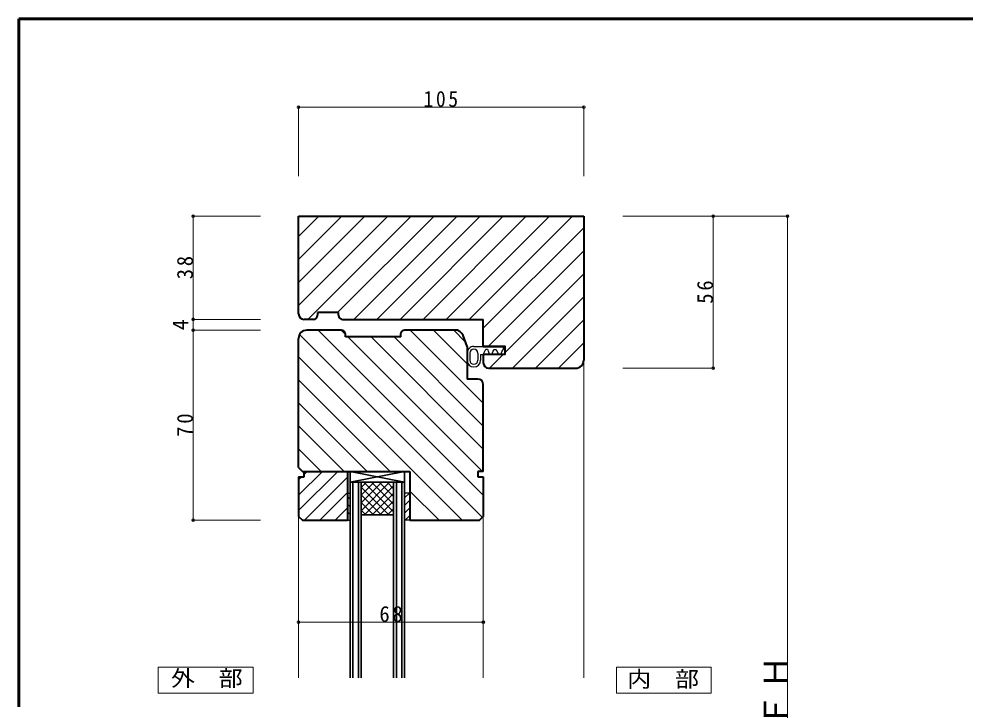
# Model space of a CAD drawing. Units: millimetres, scale not verified. Extents: x -400 to 399, y -280 to 280.
# Drawn here: x -400 to -51.7, y 29.9 to 280.4 of the extents above; entities that cross this region are included whole.
import ezdxf
from ezdxf.enums import TextEntityAlignment as Align

# ---------------------------------------------------------------- set-up
doc = ezdxf.new("R2010")
doc.units = ezdxf.units.MM
doc.header["$LTSCALE"] = 2
doc.header["$PDMODE"] = 32
doc.header["$PDSIZE"] = 1
for name, color, linetype, lineweight in [('0-0_0', 2, 'Continuous', 40), ('0-1_外枠', 5, 'Continuous', 60), ('1-1_木', 2, 'Continuous', 40), ('1-2_ガラス', 4, 'Continuous', 18), ('1-3_金具', 7, 'Continuous', 25), ('1-4_寸法', 4, 'Continuous', 18)]:
    doc.layers.add(name, color=color, linetype=linetype, lineweight=lineweight)
doc.styles.add('ＭＳ ゴシック', font='')
doc.styles.get('ＭＳ ゴシック').set_extended_font_data('MS Gothic')

msp = doc.modelspace()

# ---------------------------------------------------------------- linework, layer by layer
at = {"layer": '0-0_0', "color": 4, "lineweight": 18}
for p, q in [((-313.818, 41.669), (-348.785, 41.669)), ((-313.818, 32.016), (-313.818, 41.669)), ((-145.128, 41.669), (-180.095, 41.669)), ((-180.095, 41.669), (-180.095, 32.016))]:
    msp.add_line(p, q, dxfattribs=at)
for points in [[(-348.785, 41.669), (-348.785, 32.016), (-313.818, 32.016)], [(-180.095, 32.016), (-145.128, 32.016), (-145.128, 41.669)]]:
    msp.add_lwpolyline(points, dxfattribs=at)
at = {"layer": '0-1_外枠'}
msp.add_line((-400, 280.4), (399.46, 280.4), dxfattribs=at)
msp.add_lwpolyline([(-400, 280.4), (-400, -280.5), (399.46, -280.5)], dxfattribs=at)
at = {"layer": '1-1_木', "color": 4, "lineweight": 18}
for p, q in [((-297.06, 191.809), (-281.118, 207.751)), ((-297.06, 174.838), (-264.147, 207.751)), ((-297.06, 183.323), (-272.633, 207.751)), ((-297.06, 200.294), (-289.603, 207.751)), ((-293.662, 169.751), (-255.662, 207.751)), ((-282.677, 172.251), (-247.177, 207.751)), ((-276.691, 169.751), (-238.691, 207.751)), ((-268.206, 169.751), (-230.206, 207.751)), ((-259.721, 169.751), (-221.721, 207.751)), ((-251.235, 169.751), (-213.236, 207.751)), ((-242.75, 169.751), (-204.75, 207.751)), ((-234.265, 169.751), (-196.265, 207.751)), ((-229.06, 166.47), (-192.06, 203.47)), ((-227.294, 159.751), (-192.06, 194.985)), ((-221.06, 157.499), (-192.06, 186.499)), ((-218.323, 151.751), (-192.06, 178.014)), ((-209.838, 151.751), (-192.06, 169.529)), ((-296.727, 164.124), (-229.414, 96.811)), ((-289.868, 165.751), (-229.06, 104.942)), ((-281.383, 165.751), (-279.76, 164.128)), ((-255.927, 165.751), (-229.06, 138.884)), ((-247.442, 165.751), (-235.06, 153.369)), ((-239.957, 165.751), (-235.692, 161.486)), ((-278.883, 163.251), (-229.383, 113.751)), ((-270.398, 163.251), (-229.06, 121.913)), ((-261.913, 163.251), (-229.06, 130.398)), ((-201.353, 151.751), (-192.06, 161.043)), ((-226.809, 151.751), (-221.809, 156.751)), ((-297.06, 155.972), (-236.839, 95.751)), ((-192.06, 154.751), (-192.06, 37.751)), ((-297.06, 147.486), (-263.324, 113.751)), ((-297.06, 139.001), (-271.81, 113.751)), ((-297.06, 130.516), (-280.295, 113.751)), ((-297.06, 122.031), (-288.78, 113.751)), ((-297.06, 104.94), (-288.249, 113.751)), ((-297.06, 99.283), (-282.592, 113.751)), ((-297.06, 110.597), (-295.906, 111.751)), ((-295.06, 112.597), (-293.906, 113.751)), ((-294.936, 95.751), (-279.06, 111.626)), ((-289.279, 95.751), (-279.06, 105.969)), ((-256.06, 106.486), (-245.324, 95.751)), ((-283.622, 95.751), (-279.06, 100.312)), ((-297.06, 97.165), (-297.06, 37.751)), ((-229.06, 97.165), (-229.06, 37.751))]:
    msp.add_line(p, q, dxfattribs=at)
at = {"layer": '1-1_木'}
for p, q in [((-297.06, 207.751), (-192.06, 207.751)), ((-297.06, 171.751), (-297.06, 207.751)), ((-192.06, 207.751), (-192.06, 154.751)), ((-282.36, 172.251), (-290.06, 172.251)), ((-290.06, 172.251), (-290.06, 171.251)), ((-282.36, 171.251), (-282.36, 172.251)), ((-291.56, 169.751), (-295.06, 169.751)), ((-280.86, 169.751), (-229.06, 169.751)), ((-229.06, 159.751), (-229.06, 169.751)), ((-281.26, 165.751), (-294.06, 165.751)), ((-279.76, 163.251), (-279.76, 164.251)), ((-238.345, 165.751), (-258.06, 165.751)), ((-235.06, 159.751), (-236.525, 163.777)), ((-297.06, 115.165), (-297.06, 162.751)), ((-235.06, 159.751), (-235.06, 147.751)), ((-229.06, 156.751), (-229.06, 153.751)), ((-221.06, 156.751), (-229.06, 156.751)), ((-227.06, 151.751), (-195.06, 151.751)), ((-231.06, 147.751), (-235.06, 147.751)), ((-229.06, 113.751), (-229.06, 145.751)), ((-297.06, 115.165), (-295.646, 113.751)), ((-297.06, 111.751), (-297.06, 97.165)), ((-297.06, 111.751), (-295.06, 111.751)), ((-295.646, 113.751), (-256.06, 113.751)), ((-295.06, 111.751), (-295.06, 113.751)), ((-279.06, 113.751), (-279.06, 95.751)), ((-256.06, 113.751), (-256.06, 95.751)), ((-231.06, 113.751), (-231.06, 111.751)), ((-229.06, 113.751), (-231.06, 113.751)), ((-231.06, 111.751), (-229.06, 111.751)), ((-229.06, 111.751), (-229.06, 97.165)), ((-297.06, 97.165), (-295.646, 95.751)), ((-295.646, 95.751), (-279.06, 95.751)), ((-256.06, 95.751), (-230.474, 95.751)), ((-230.474, 95.751), (-229.06, 97.165))]:
    msp.add_line(p, q, dxfattribs=at)
for points in [[(-259.56, 164.251), (-259.56, 163.251), (-279.76, 163.251)], [(-221.06, 156.751), (-221.06, 159.751), (-229.06, 159.751)]]:
    msp.add_lwpolyline(points, dxfattribs=at)
for centre, radius, start, end in [((-295.06, 171.751), 2, 180, 270), ((-291.56, 171.251), 1.5, 270, 0), ((-280.86, 171.251), 1.5, 180, 270), ((-294.06, 162.751), 3, 90.00002, 180), ((-281.26, 164.251), 1.5, 0.00002, 89.99998), ((-258.06, 164.251), 1.5, 90.00002, 180), ((-239.345, 162.751), 3, 20.00006, 90.00002), ((-227.06, 153.751), 2, 180, 270), ((-195.06, 154.751), 3, 270, 0), ((-231.06, 145.751), 2, 0.00002, 89.99998)]:
    msp.add_arc(centre, radius, start, end, dxfattribs=at)
at = {"layer": '1-2_ガラス', "color": 3, "lineweight": 35}
for p, q in [((-278.06, 113.751), (-278.06, 37.751)), ((-258.06, 113.751), (-278.06, 109.751)), ((-278.06, 113.751), (-258.06, 109.751)), ((-258.06, 113.751), (-258.06, 37.751)), ((-278.06, 109.751), (-258.06, 109.751)), ((-277.06, 109.751), (-277.06, 37.751)), ((-275.06, 109.751), (-275.06, 37.751)), ((-274.06, 109.751), (-274.06, 37.751)), ((-262.06, 109.751), (-262.06, 37.751)), ((-261.06, 109.751), (-261.06, 37.751)), ((-259.06, 109.751), (-259.06, 37.751)), ((-274.06, 97.751), (-262.06, 97.751))]:
    msp.add_line(p, q, dxfattribs=at)
at = {"layer": '1-2_ガラス'}
for p, q in [((-274.06, 104.933), (-269.242, 109.751)), ((-274.06, 99.276), (-263.585, 109.751)), ((-274.06, 102.105), (-266.414, 109.751)), ((-274.06, 107.761), (-272.071, 109.751)), ((-274.06, 107.987), (-263.824, 97.751)), ((-272.995, 109.751), (-262.06, 98.815)), ((-272.757, 97.751), (-262.06, 108.448)), ((-270.167, 109.751), (-262.06, 101.644)), ((-267.338, 109.751), (-262.06, 104.472)), ((-264.51, 109.751), (-262.06, 107.301)), ((-274.06, 105.159), (-266.652, 97.751)), ((-269.929, 97.751), (-262.06, 105.619)), ((-274.06, 102.33), (-269.481, 97.751)), ((-267.1, 97.751), (-262.06, 102.791)), ((-274.06, 99.502), (-272.309, 97.751)), ((-264.272, 97.751), (-262.06, 99.963))]:
    msp.add_line(p, q, dxfattribs=at)
at = {"layer": '1-3_金具'}
for p, q in [((-235.06, 154.697), (-235.06, 157.26)), ((-234.06, 157.26), (-234.06, 154.697)), ((-232.56, 159.76), (-229.06, 159.76)), ((-231.06, 157.26), (-231.06, 154.697)), ((-230.06, 156.751), (-230.06, 154.697)), ((-230.06, 156.751), (-229.06, 156.751)), ((-229.06, 156.751), (-228.133, 158.71)), ((-228.133, 158.71), (-227.555, 158.71)), ((-227.555, 158.71), (-226.803, 156.803)), ((-225.944, 156.803), (-225.244, 158.64)), ((-225.244, 158.64), (-224.334, 158.64)), ((-224.334, 158.64), (-223.512, 156.803)), ((-222.585, 156.803), (-221.832, 158.64)), ((-221.832, 158.64), (-221.605, 158.64)), ((-221.605, 158.64), (-221.569, 159.76)), ((-279.06, 105.751), (-278.06, 105.751)), ((-256.06, 105.751), (-258.06, 105.751)), ((-279.06, 95.751), (-278.06, 95.751)), ((-256.06, 95.751), (-258.06, 95.751))]:
    msp.add_line(p, q, dxfattribs=at)
at = {"layer": '1-3_金具', "color": 2, "lineweight": 40}
msp.add_line((-229.06, 159.76), (-221.569, 159.76), dxfattribs=at)
at = {"layer": '1-3_金具', "color": 4, "lineweight": 18}
for p, q in [((-279.06, 104.502), (-278.06, 103.502)), ((-258.06, 103.963), (-256.272, 105.751)), ((-279.06, 101.673), (-278.06, 100.673)), ((-258.06, 101.134), (-256.06, 103.134)), ((-279.06, 98.845), (-278.06, 97.845)), ((-258.06, 98.306), (-256.06, 100.306)), ((-279.06, 96.017), (-278.794, 95.751)), ((-257.787, 95.751), (-256.06, 97.477))]:
    msp.add_line(p, q, dxfattribs=at)
at = {"layer": '1-3_金具'}
for centre, radius, start, end in [((-232.56, 157.26), 2.5, 90.00003, 180.00005), ((-232.56, 157.26), 1.5, 0.00005, 180.00005), ((-232.56, 154.697), 2.5, 180, 359.99998), ((-232.56, 154.697), 1.5, 180, 359.99998)]:
    msp.add_arc(centre, radius, start, end, dxfattribs=at)
at = {"layer": '1-4_寸法'}
for p, q in [((-297.06, 222.434), (-297.06, 247.924)), ((-297.06, 247.924), (-192.06, 247.924)), ((-192.06, 222.434), (-192.06, 247.924)), ((-311.099, 207.751), (-335.889, 207.751)), ((-335.889, 207.751), (-335.889, 169.751)), ((-177.719, 207.751), (-117.063, 207.751)), ((-177.719, 207.751), (-144.441, 207.751)), ((-144.441, 207.751), (-144.441, 151.751)), ((-117.063, -142.249), (-117.063, 207.751)), ((-311.099, 169.751), (-335.889, 169.751)), ((-335.889, 169.751), (-335.889, 165.751)), ((-311.099, 169.751), (-335.889, 169.751)), ((-311.099, 165.751), (-335.889, 165.751)), ((-335.889, 165.751), (-335.889, 95.751)), ((-311.099, 165.751), (-335.889, 165.751)), ((-177.719, 151.751), (-144.441, 151.751)), ((-311.099, 95.751), (-335.889, 95.751)), ((-297.06, 43.866), (-297.06, 58.224)), ((-297.06, 58.224), (-229.06, 58.224)), ((-229.06, 43.866), (-229.06, 58.224))]:
    msp.add_line(p, q, dxfattribs=at)
for p in [(-297.06, 247.924), (-192.06, 247.924), (-335.889, 207.751), (-144.441, 207.751), (-117.063, 207.751), (-335.889, 169.751), (-335.889, 165.751), (-144.441, 151.751), (-335.889, 95.751), (-297.06, 58.224), (-229.06, 58.224)]:
    msp.add_point(p, dxfattribs=at)

# ---------------------------------------------------------------- texts
at = {"layer": '0-0_0', "style": 'ＭＳ ゴシック', "width": 1.1}
for s, p in [('外\u3000部', (-344.03, 32.848)), ('内\u3000部', (-176.071, 32.555))]:
    msp.add_text(s, height=5.865, dxfattribs=at).set_placement(p, align=Align.BOTTOM_LEFT)
at = {"layer": '1-4_寸法', "color": 2, "style": 'ＭＳ ゴシック'}
msp.add_text('4', height=5.865, rotation=90, dxfattribs=at).set_placement((-335.889, 165.751), align=Align.BOTTOM_LEFT)
at = {"layer": '1-4_寸法', "color": 2, "char_height": 5.865, "attachment_point": 7, "style": 'ＭＳ ゴシック'}
for s, insert in [('\\T1.27;\\W0.9;105', (-251.06, 247.924)), ('\\T1.27;\\W0.95;68', (-267.31, 58.224))]:
    msp.add_mtext(s, dxfattribs=dict(at, insert=insert))
at = {"layer": '1-4_寸法', "color": 2, "attachment_point": 7, "rotation": 90, "style": 'ＭＳ ゴシック'}
for s, insert, char_height in [('\\T1.27;\\W0.95;38', (-335.889, 184.501), 5.865), ('\\T1.27;\\W0.95;56', (-144.441, 175.501), 5.865), ('\\T1.27;\\W0.95;70', (-335.889, 126.501), 5.865), ('\\T1.17;ＦＨ', (-117.063, 19.751), 8.798)]:
    msp.add_mtext(s, dxfattribs=dict(at, insert=insert, char_height=char_height))

doc.saveas('drawing.dxf')
